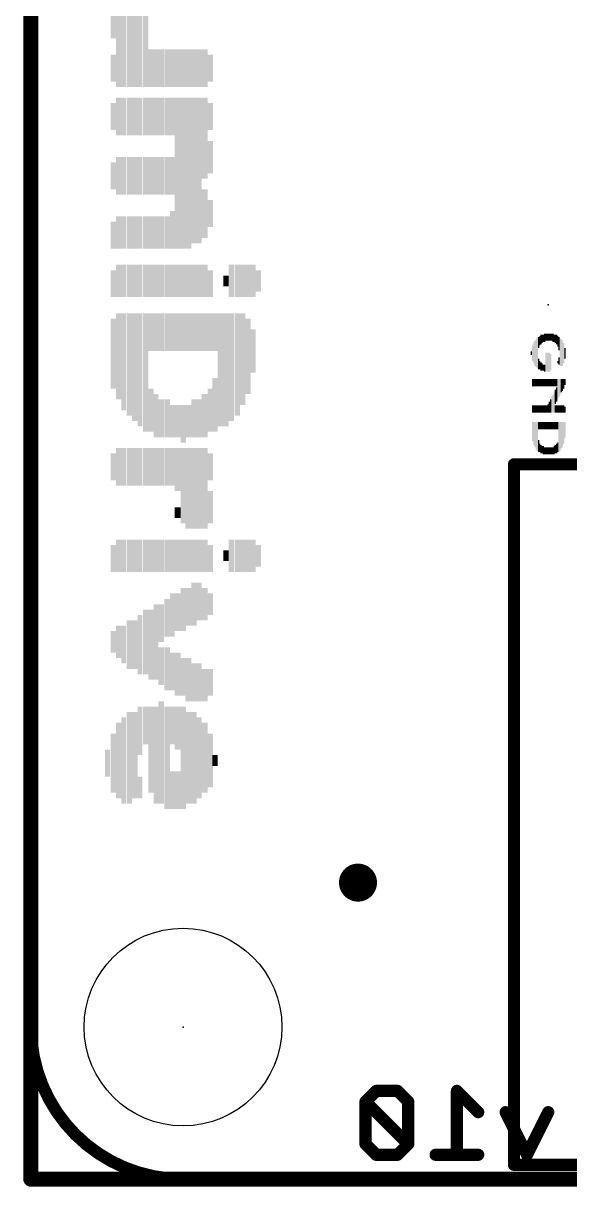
# Model space of a CAD drawing. Extents: x -24 to 83, y -22 to 58.
# Drawn here: x -0.13 to 9, y -0.13 to 19.31 of the extents above; entities that cross this region are included whole.
import ezdxf

# ---------------------------------------------------------------- set-up
doc = ezdxf.new("R2010")
doc.units = 0
for name, color, linetype in [('1', 12, 'CONTINUOUS'), ('16', 53, 'CONTINUOUS'), ('20', 53, 'CONTINUOUS'), ('21', 41, 'CONTINUOUS'), ('23', 53, 'CONTINUOUS'), ('24', 53, 'CONTINUOUS')]:
    doc.layers.add(name, color=color, linetype=linetype)

# ---------------------------------------------------------------- blocks, each defined once
blk = doc.blocks.new('PIE')
at = {"const_width": 0.5}
blk.add_lwpolyline([(0, -0.25, 1), (0, 0.25, 1), (0, -0.25)], format="xyb", dxfattribs=at)
blk = doc.blocks.new('RECT')
blk.add_solid([(-0.5, -0.5), (0.5, -0.5), (-0.5, 0.5), (0.5, 0.5)])

msp = doc.modelspace()

# ---------------------------------------------------------------- linework, layer by layer
at = {"layer": '1', "const_width": 0.254}
for points in [[(0, 57.023), (0, 0)], [(0, 0), (33.02, 0)]]:
    msp.add_lwpolyline(points, dxfattribs=at)
at = {"layer": '1', "const_width": 0.127}
for points in [[(0, 0.0635, 1), (0, -0.0635)], [(-0.0635, 0, 1), (0.0635, 0)]]:
    msp.add_lwpolyline(points, format="xyb", dxfattribs=at)
at = {"layer": '16'}
for points, const_width in [([(0, 0), (0, 57.023)], 0.254), ([(5.7648, 1.4741), (5.5869, 1.2962)], 0.2032), ([(6.1208, 1.4741), (5.7648, 1.4741)], 0.2032), ([(6.2987, 1.2962), (6.1208, 1.4741)], 0.2032), ([(7.4681, 1.1182), (7.1122, 1.4741)], 0.2032), ([(7.1122, 1.4741), (7.1122, 0.4064)], 0.2032), ([(5.5869, 1.2962), (5.5869, 0.5844)], 0.2032), ([(6.2987, 0.5844), (5.5869, 1.2962)], 0.2032), ([(6.2987, 0.5844), (6.2987, 1.2962)], 0.2032), ([(8.2816, 0.4064), (7.9257, 1.1182)], 0.2032), ([(8.6375, 1.1182), (8.2816, 0.4064)], 0.2032), ([(5.5869, 0.5844), (5.7648, 0.4064)], 0.2032), ([(6.1208, 0.4064), (6.2987, 0.5844)], 0.2032), ([(5.7648, 0.4064), (6.1208, 0.4064)], 0.2032), ([(7.4681, 0.4064), (6.7563, 0.4064)], 0.2032), ([(33.02, 0), (0, 0)], 0.254)]:
    msp.add_lwpolyline(points, dxfattribs=dict(at, const_width=const_width))
for points, const_width in [([(5.7648, 1.5249, 1), (5.7648, 1.4233)], 0.1016), ([(5.8008, 1.4382, 1), (5.7289, 1.51)], 0.1016), ([(6.1567, 1.51, 1), (6.0848, 1.4382)], 0.1016), ([(6.1208, 1.4233, 1), (6.1208, 1.5249)], 0.1016), ([(7.1481, 1.51, 1), (7.0763, 1.4382)], 0.1016), ([(7.163, 1.4741, 1), (7.0614, 1.4741)], 0.1016), ([(5.6377, 1.2962, 1), (5.5361, 1.2962)], 0.1016), ([(5.6228, 1.3321, 1), (5.551, 1.2602)], 0.1016), ([(5.551, 1.3321, 1), (5.6228, 1.2602)], 0.1016), ([(6.3495, 1.2962, 1), (6.2479, 1.2962)], 0.1016), ([(6.2628, 1.2602, 1), (6.3346, 1.3321)], 0.1016), ([(7.4322, 1.0823, 1), (7.504, 1.1541)], 0.1016), ([(7.9711, 1.1409, 1), (7.8803, 1.0955)], 0.1016), ([(8.6829, 1.0955, 1), (8.5921, 1.1409)], 0.1016), ([(5.6228, 0.6203, 1), (5.551, 0.5484)], 0.1016), ([(5.5361, 0.5844, 1), (5.6377, 0.5844)], 0.1016), ([(6.2479, 0.5844, 1), (6.3495, 0.5844)], 0.1016), ([(6.3346, 0.5484, 1), (6.2628, 0.6203)], 0.1016), ([(6.2628, 0.5484, 1), (6.3346, 0.6203)], 0.1016), ([(5.7648, 0.4572, 1), (5.7648, 0.3556)], 0.1016), ([(5.7289, 0.3705, 1), (5.8008, 0.4423)], 0.1016), ([(6.0848, 0.4423, 1), (6.1567, 0.3705)], 0.1016), ([(6.1208, 0.3556, 1), (6.1208, 0.4572)], 0.1016), ([(6.7563, 0.4572, 1), (6.7563, 0.3556)], 0.1016), ([(7.0614, 0.4064, 1), (7.163, 0.4064)], 0.1016), ([(7.4681, 0.3556, 1), (7.4681, 0.4572)], 0.1016), ([(8.2362, 0.4291, 1), (8.327, 0.3837)], 0.1016), ([(8.2362, 0.3837, 1), (8.327, 0.4291)], 0.1016), ([(0, 0.0635, 1), (0, -0.0635)], 0.127), ([(-0.0635, 0, 1), (0.0635, 0)], 0.127)]:
    msp.add_lwpolyline(points, format="xyb", dxfattribs=dict(at, const_width=const_width))
at = {"layer": '20', "const_width": 0.2032}
for points in [[(0, 2.54), (0, 54.483)], [(30.48, 0), (2.54, 0)]]:
    msp.add_lwpolyline(points, dxfattribs=at)
at = {"layer": '20'}
for points, const_width in [([(0, 2.54, 0.4142), (2.54, 0)], 0.2032), ([(0.0508, 2.54, 1), (-0.0508, 2.54)], 0.1016), ([(-0.0508, 2.54, 1), (0.0508, 2.54)], 0.1016), ([(2.54, 0.0508, 1), (2.54, -0.0508)], 0.1016), ([(2.54, -0.0508, 1), (2.54, 0.0508)], 0.1016)]:
    msp.add_lwpolyline(points, format="xyb", dxfattribs=dict(at, const_width=const_width))
msp.add_circle((2.54, 2.54), 1.651, dxfattribs=at)
at = {"layer": '21', "const_width": 0.2032}
for points in [[(8.065, 11.939), (16.065, 11.939)], [(8.065, 0.239), (8.065, 11.939)], [(10.065, 0.239), (8.065, 0.239)]]:
    msp.add_lwpolyline(points, dxfattribs=at)
at = {"layer": '21', "const_width": 0.1016}
for points in [[(8.065, 11.9898, 1), (8.065, 11.8882)], [(8.1158, 11.939, 1), (8.0142, 11.939)], [(8.065, 0.2898, 1), (8.065, 0.1882)], [(8.0142, 0.239, 1), (8.1158, 0.239)]]:
    msp.add_lwpolyline(points, format="xyb", dxfattribs=at)
at = {"layer": '23'}
for p in [(8.636, 14.605), (5.461, 4.953), (2.54, 2.54)]:
    msp.add_point(p, dxfattribs=at)
at = {"layer": '24'}
msp.add_point((5.461, 4.953), dxfattribs=at)

# ---------------------------------------------------------------- block references
at = {"layer": '1', "xscale": 0.635, "yscale": 0.635}
msp.add_blockref('PIE', (5.461, 4.953), dxfattribs=at)
at = {"layer": '16', "xscale": 0.635, "yscale": 0.635}
msp.add_blockref('PIE', (5.461, 4.953), dxfattribs=at)
at = {"layer": '21', "rotation": 270}
for p, xscale, yscale in [((1.645, 19.053), 1.62, 0.09), ((1.735, 19.053), 1.62, 0.09), ((1.82, 19.098), 1.71, 0.08), ((1.915, 19.098), 1.71, 0.09), ((1.465, 18.963), 1.44, 0.09), ((1.55, 19.008), 1.53, 0.08), ((1.375, 19.278), 0.45, 0.09), ((2.005, 18.558), 0.63, 0.09), ((2.09, 18.558), 0.63, 0.08), ((2.175, 18.558), 0.63, 0.09), ((2.275, 18.558), 0.63, 0.09), ((2.36, 18.558), 0.63, 0.08), ((2.45, 18.558), 0.63, 0.1), ((2.545, 18.558), 0.63, 0.09), ((2.63, 18.558), 0.63, 0.1), ((2.725, 18.558), 0.63, 0.09), ((2.805, 18.558), 0.63, 0.09), ((2.9, 18.558), 0.63, 0.1), ((1.375, 18.558), 0.45, 0.09), ((2.995, 18.558), 0.45, 0.09), ((1.375, 17.748), 0.45, 0.09), ((1.465, 17.748), 0.63, 0.09), ((1.55, 17.748), 0.63, 0.08), ((1.645, 17.748), 0.63, 0.09), ((1.735, 17.748), 0.63, 0.09), ((1.82, 17.748), 0.63, 0.08), ((1.915, 17.748), 0.63, 0.09), ((2.005, 17.748), 0.63, 0.09), ((2.09, 17.748), 0.63, 0.08), ((2.175, 17.748), 0.63, 0.09), ((2.275, 17.748), 0.63, 0.09), ((2.36, 17.748), 0.63, 0.08), ((2.45, 16.803), 2.52, 0.1), ((2.545, 16.803), 2.52, 0.09), ((2.63, 16.803), 2.52, 0.1), ((2.725, 16.848), 2.43, 0.09), ((2.805, 16.848), 2.43, 0.09), ((2.9, 17.388), 1.35, 0.1), ((2.995, 17.748), 0.45, 0.09), ((2.995, 17.073), 0.54, 0.09), ((1.375, 16.758), 0.45, 0.09), ((1.465, 16.758), 0.63, 0.09), ((1.55, 16.758), 0.63, 0.08), ((1.645, 16.758), 0.63, 0.09), ((1.735, 16.758), 0.63, 0.09), ((1.82, 16.758), 0.63, 0.08), ((1.915, 16.758), 0.63, 0.09), ((2.005, 16.758), 0.63, 0.09), ((2.09, 16.758), 0.63, 0.08), ((2.175, 16.758), 0.63, 0.09), ((2.275, 16.758), 0.63, 0.09), ((2.36, 16.758), 0.63, 0.08), ((2.9, 16.128), 0.81, 0.1), ((2.995, 16.128), 0.45, 0.09), ((2.36, 15.858), 0.63, 0.08), ((1.375, 15.768), 0.45, 0.09), ((1.465, 15.813), 0.54, 0.09), ((1.55, 15.813), 0.54, 0.08), ((1.645, 15.813), 0.54, 0.09), ((1.735, 15.813), 0.54, 0.09), ((1.82, 15.813), 0.54, 0.08), ((1.915, 15.813), 0.54, 0.09), ((2.005, 15.813), 0.54, 0.09), ((2.09, 15.813), 0.54, 0.08), ((2.175, 15.813), 0.54, 0.09), ((2.275, 15.813), 0.54, 0.09), ((1.375, 14.958), 0.45, 0.09), ((1.465, 15.003), 0.54, 0.09), ((1.55, 15.003), 0.54, 0.08), ((1.645, 15.003), 0.54, 0.09), ((1.735, 15.003), 0.54, 0.09), ((1.82, 15.003), 0.54, 0.08), ((1.915, 15.003), 0.54, 0.09), ((2.005, 15.003), 0.54, 0.09), ((2.09, 15.003), 0.54, 0.08), ((2.175, 15.003), 0.54, 0.09), ((2.275, 15.003), 0.54, 0.09), ((2.36, 15.003), 0.54, 0.08), ((2.45, 15.003), 0.54, 0.1), ((2.545, 15.003), 0.54, 0.09), ((2.63, 15.003), 0.54, 0.1), ((2.725, 15.003), 0.54, 0.09), ((2.805, 15.003), 0.54, 0.09), ((2.9, 15.003), 0.54, 0.1), ((2.995, 14.958), 0.45, 0.09), ((3.345, 15.003), 0.54, 0.09), ((3.445, 15.003), 0.54, 0.09), ((3.535, 15.003), 0.54, 0.09), ((3.625, 15.003), 0.54, 0.09), ((3.71, 15.003), 0.54, 0.08), ((3.795, 15.003), 0.36, 0.09), ((3.255, 15.003), 0.18, 0.09), ((1.465, 13.743), 1.44, 0.09), ((1.55, 13.653), 1.62, 0.08), ((1.645, 13.608), 1.71, 0.09), ((1.735, 13.563), 1.8, 0.09), ((1.82, 13.518), 1.89, 0.08), ((1.915, 13.473), 1.98, 0.09), ((2.005, 14.148), 0.63, 0.09), ((2.09, 14.148), 0.63, 0.08), ((2.175, 14.148), 0.63, 0.09), ((2.275, 14.148), 0.63, 0.09), ((2.36, 14.148), 0.63, 0.08), ((2.45, 14.148), 0.63, 0.1), ((2.545, 14.148), 0.63, 0.09), ((2.63, 14.148), 0.63, 0.1), ((2.725, 14.148), 0.63, 0.09), ((2.805, 14.148), 0.63, 0.09), ((2.9, 14.148), 0.63, 0.1), ((2.995, 14.148), 0.63, 0.09), ((3.075, 14.148), 0.63, 0.09), ((3.17, 13.518), 1.89, 0.1), ((3.255, 13.518), 1.89, 0.09), ((3.345, 13.563), 1.8, 0.09), ((3.445, 13.608), 1.71, 0.09), ((3.535, 13.698), 1.53, 0.09), ((1.375, 13.788), 1.17, 0.09), ((3.625, 13.743), 1.26, 0.09), ((3.71, 13.833), 0.72, 0.08), ((8.416, 13.795), 0.42, 0.02), ((8.436, 13.795), 0.46, 0.02), ((8.456, 13.805), 0.52, 0.02), ((8.476, 13.975), 0.18, 0.02), ((8.496, 14.005), 0.16, 0.02), ((8.516, 14.025), 0.16, 0.02), ((8.536, 14.035), 0.14, 0.02), ((8.556, 14.045), 0.12, 0.02), ((8.576, 14.055), 0.14, 0.02), ((8.596, 14.065), 0.12, 0.02), ((8.616, 14.065), 0.12, 0.02), ((8.636, 14.065), 0.12, 0.02), ((8.656, 14.065), 0.12, 0.02), ((8.676, 14.065), 0.12, 0.02), ((8.696, 14.065), 0.12, 0.02), ((8.716, 14.055), 0.14, 0.02), ((8.736, 14.045), 0.12, 0.02), ((8.756, 14.035), 0.14, 0.02), ((8.776, 14.025), 0.16, 0.02), ((8.796, 13.995), 0.18, 0.02), ((8.816, 13.955), 0.22, 0.02), ((8.836, 13.815), 0.46, 0.02), ((8.856, 13.805), 0.44, 0.02), ((8.876, 13.795), 0.42, 0.02), ((8.356, 13.795), 0.06, 0.02), ((8.376, 13.795), 0.26, 0.02), ((8.396, 13.805), 0.36, 0.02), ((8.596, 13.645), 0.32, 0.02), ((8.616, 13.645), 0.32, 0.02), ((8.636, 13.645), 0.32, 0.02), ((8.656, 13.645), 0.32, 0.02), ((8.896, 13.795), 0.34, 0.02), ((8.916, 13.795), 0.18, 0.02), ((8.476, 13.615), 0.18, 0.02), ((8.496, 13.595), 0.14, 0.02), ((8.516, 13.575), 0.14, 0.02), ((8.536, 13.565), 0.12, 0.02), ((8.556, 13.555), 0.1, 0.02), ((8.576, 13.545), 0.12, 0.02), ((8.676, 13.645), 0.28, 0.02), ((8.796, 13.645), 0.04, 0.02), ((8.816, 13.665), 0.12, 0.02), ((3.075, 12.933), 0.9, 0.09), ((8.376, 13.305), 0.12, 0.02), ((8.396, 13.305), 0.12, 0.02), ((8.416, 13.305), 0.12, 0.02), ((8.436, 13.305), 0.12, 0.02), ((8.456, 13.305), 0.12, 0.02), ((8.476, 13.305), 0.12, 0.02), ((8.496, 13.305), 0.12, 0.02), ((8.516, 13.305), 0.12, 0.02), ((8.536, 13.305), 0.12, 0.02), ((8.556, 13.305), 0.12, 0.02), ((8.576, 13.305), 0.12, 0.02), ((8.596, 13.305), 0.12, 0.02), ((8.616, 13.305), 0.12, 0.02), ((8.636, 13.305), 0.12, 0.02), ((8.656, 13.305), 0.12, 0.02), ((8.676, 13.305), 0.12, 0.02), ((8.696, 13.305), 0.12, 0.02), ((8.716, 13.305), 0.12, 0.02), ((8.736, 13.305), 0.12, 0.02), ((8.756, 13.305), 0.12, 0.02), ((8.776, 13.305), 0.12, 0.02), ((8.776, 13.105), 0.24, 0.02), ((8.796, 13.195), 0.34, 0.02), ((8.816, 13.215), 0.3, 0.02), ((8.836, 13.235), 0.26, 0.02), ((8.856, 13.255), 0.22, 0.02), ((8.876, 13.265), 0.2, 0.02), ((8.896, 13.285), 0.16, 0.02), ((8.916, 13.315), 0.1, 0.02), ((2.005, 12.843), 0.72, 0.09), ((2.09, 12.753), 0.72, 0.08), ((2.175, 12.708), 0.63, 0.09), ((2.275, 12.708), 0.63, 0.09), ((2.725, 12.708), 0.63, 0.09), ((2.805, 12.708), 0.63, 0.09), ((2.9, 12.753), 0.72, 0.1), ((2.995, 12.843), 0.72, 0.09), ((8.676, 12.915), 0.22, 0.02), ((8.696, 12.935), 0.26, 0.02), ((8.716, 12.955), 0.3, 0.02), ((8.736, 12.975), 0.34, 0.02), ((8.756, 13.065), 0.24, 0.02), ((2.36, 12.663), 0.54, 0.08), ((2.45, 12.663), 0.54, 0.1), ((2.545, 12.618), 0.63, 0.09), ((2.63, 12.663), 0.54, 0.1), ((8.376, 12.865), 0.12, 0.02), ((8.396, 12.865), 0.12, 0.02), ((8.416, 12.865), 0.12, 0.02), ((8.436, 12.865), 0.12, 0.02), ((8.456, 12.865), 0.12, 0.02), ((8.476, 12.865), 0.12, 0.02), ((8.496, 12.865), 0.12, 0.02), ((8.516, 12.865), 0.12, 0.02), ((8.536, 12.865), 0.12, 0.02), ((8.556, 12.865), 0.12, 0.02), ((8.576, 12.865), 0.12, 0.02), ((8.596, 12.865), 0.12, 0.02), ((8.616, 12.865), 0.12, 0.02), ((8.636, 12.875), 0.14, 0.02), ((8.656, 12.895), 0.18, 0.02), ((8.756, 12.865), 0.12, 0.02), ((8.776, 12.865), 0.12, 0.02), ((8.796, 12.865), 0.12, 0.02), ((8.816, 12.865), 0.12, 0.02), ((8.836, 12.865), 0.12, 0.02), ((8.856, 12.865), 0.12, 0.02), ((8.876, 12.865), 0.12, 0.02), ((8.896, 12.865), 0.12, 0.02), ((8.916, 12.855), 0.1, 0.02), ((8.376, 12.485), 0.32, 0.02), ((8.396, 12.455), 0.38, 0.02), ((8.416, 12.435), 0.42, 0.02), ((8.436, 12.415), 0.46, 0.02), ((8.456, 12.405), 0.48, 0.02), ((8.476, 12.585), 0.12, 0.02), ((8.496, 12.585), 0.12, 0.02), ((8.516, 12.585), 0.12, 0.02), ((8.536, 12.585), 0.12, 0.02), ((8.556, 12.585), 0.12, 0.02), ((8.576, 12.585), 0.12, 0.02), ((8.596, 12.585), 0.12, 0.02), ((8.616, 12.585), 0.12, 0.02), ((8.636, 12.585), 0.12, 0.02), ((8.656, 12.585), 0.12, 0.02), ((8.676, 12.585), 0.12, 0.02), ((8.696, 12.585), 0.12, 0.02), ((8.716, 12.585), 0.12, 0.02), ((8.736, 12.585), 0.12, 0.02), ((8.756, 12.585), 0.12, 0.02), ((8.776, 12.585), 0.12, 0.02), ((8.796, 12.585), 0.12, 0.02), ((8.816, 12.395), 0.5, 0.02), ((8.836, 12.405), 0.48, 0.02), ((8.856, 12.425), 0.44, 0.02), ((8.876, 12.435), 0.42, 0.02), ((8.896, 12.465), 0.36, 0.02), ((8.916, 12.515), 0.26, 0.02), ((8.476, 12.245), 0.2, 0.02), ((8.496, 12.215), 0.14, 0.02), ((8.516, 12.195), 0.14, 0.02), ((8.536, 12.185), 0.12, 0.02), ((8.556, 12.175), 0.14, 0.02), ((8.736, 12.175), 0.14, 0.02), ((8.756, 12.195), 0.14, 0.02), ((8.776, 12.205), 0.16, 0.02), ((8.796, 12.225), 0.16, 0.02), ((1.375, 11.898), 0.45, 0.09), ((1.465, 11.898), 0.63, 0.09), ((1.55, 11.898), 0.63, 0.08), ((1.645, 11.898), 0.63, 0.09), ((1.735, 11.898), 0.63, 0.09), ((1.82, 11.898), 0.63, 0.08), ((1.915, 11.898), 0.63, 0.09), ((2.005, 11.898), 0.63, 0.09), ((2.09, 11.898), 0.63, 0.08), ((2.175, 11.898), 0.63, 0.09), ((2.275, 11.898), 0.63, 0.09), ((2.36, 11.898), 0.63, 0.08), ((2.45, 11.853), 0.72, 0.1), ((2.545, 11.583), 1.26, 0.09), ((2.63, 11.538), 1.35, 0.1), ((2.725, 11.538), 1.35, 0.09), ((2.805, 11.538), 1.35, 0.09), ((2.9, 11.538), 1.35, 0.1), ((2.995, 11.898), 0.45, 0.09), ((8.576, 12.165), 0.12, 0.02), ((8.596, 12.165), 0.12, 0.02), ((8.616, 12.165), 0.12, 0.02), ((8.636, 12.165), 0.12, 0.02), ((8.656, 12.165), 0.12, 0.02), ((8.676, 12.165), 0.12, 0.02), ((8.696, 12.165), 0.12, 0.02), ((8.716, 12.165), 0.12, 0.02), ((2.995, 11.223), 0.54, 0.09), ((2.45, 11.133), 0.18, 0.1), ((1.375, 10.368), 0.45, 0.09), ((1.465, 10.413), 0.54, 0.09), ((1.55, 10.413), 0.54, 0.08), ((1.645, 10.413), 0.54, 0.09), ((1.735, 10.413), 0.54, 0.09), ((1.82, 10.413), 0.54, 0.08), ((1.915, 10.413), 0.54, 0.09), ((2.005, 10.413), 0.54, 0.09), ((2.09, 10.413), 0.54, 0.08), ((2.175, 10.413), 0.54, 0.09), ((2.275, 10.413), 0.54, 0.09), ((2.36, 10.413), 0.54, 0.08), ((2.45, 10.413), 0.54, 0.1), ((2.545, 10.413), 0.54, 0.09), ((2.63, 10.413), 0.54, 0.1), ((2.725, 10.413), 0.54, 0.09), ((2.805, 10.413), 0.54, 0.09), ((2.9, 10.413), 0.54, 0.1), ((2.995, 10.368), 0.45, 0.09), ((3.255, 10.413), 0.18, 0.09), ((3.345, 10.413), 0.54, 0.09), ((3.445, 10.413), 0.54, 0.09), ((3.535, 10.413), 0.54, 0.09), ((3.625, 10.413), 0.54, 0.09), ((3.71, 10.413), 0.54, 0.08), ((3.795, 10.413), 0.36, 0.09), ((2.725, 9.603), 0.72, 0.09), ((2.805, 9.648), 0.63, 0.09), ((2.36, 9.423), 0.72, 0.08), ((2.45, 9.468), 0.63, 0.1), ((2.545, 9.513), 0.72, 0.09), ((2.63, 9.558), 0.63, 0.1), ((2.9, 9.603), 0.54, 0.1), ((2.995, 9.603), 0.36, 0.09), ((2.09, 8.973), 1.26, 0.08), ((2.175, 9.288), 0.63, 0.09), ((2.275, 9.378), 0.63, 0.09), ((1.645, 8.928), 0.81, 0.09), ((1.735, 8.928), 0.81, 0.09), ((1.82, 8.928), 0.99, 0.08), ((1.915, 8.973), 1.08, 0.09), ((2.005, 8.928), 1.17, 0.09), ((1.375, 8.973), 0.36, 0.09), ((1.465, 8.973), 0.54, 0.09), ((1.55, 8.928), 0.63, 0.08), ((2.175, 8.568), 0.63, 0.09), ((2.275, 8.523), 0.72, 0.09), ((2.36, 8.478), 0.63, 0.08), ((2.45, 8.433), 0.72, 0.1), ((2.545, 8.388), 0.63, 0.09), ((2.63, 8.343), 0.72, 0.1), ((2.725, 8.298), 0.63, 0.09), ((2.805, 8.298), 0.63, 0.09), ((2.9, 8.253), 0.54, 0.1), ((2.995, 8.298), 0.45, 0.09), ((2.175, 7.128), 1.71, 0.09), ((1.645, 7.038), 1.53, 0.09), ((1.735, 7.083), 1.44, 0.09), ((1.82, 7.488), 0.81, 0.08), ((1.915, 7.578), 0.63, 0.09), ((2.005, 7.173), 1.44, 0.09), ((2.09, 7.083), 1.62, 0.08), ((2.275, 7.038), 1.71, 0.09), ((2.36, 7.578), 0.63, 0.08), ((2.45, 7.533), 0.72, 0.1), ((2.545, 7.038), 1.71, 0.09), ((2.63, 7.038), 1.53, 0.1), ((2.725, 7.038), 1.53, 0.09), ((1.465, 6.993), 1.26, 0.09), ((1.55, 6.993), 1.44, 0.08), ((2.805, 7.038), 1.35, 0.09), ((2.9, 7.038), 1.17, 0.1), ((1.375, 6.948), 0.99, 0.09), ((2.995, 6.993), 0.9, 0.09), ((1.28, 6.948), 0.45, 0.08), ((3.075, 6.993), 0.18, 0.09), ((2.36, 6.498), 0.63, 0.08), ((2.45, 6.498), 0.63, 0.1), ((1.82, 6.543), 0.36, 0.08)]:
    msp.add_blockref('RECT', p, dxfattribs=dict(at, xscale=xscale, yscale=yscale))

doc.saveas('drawing.dxf')
